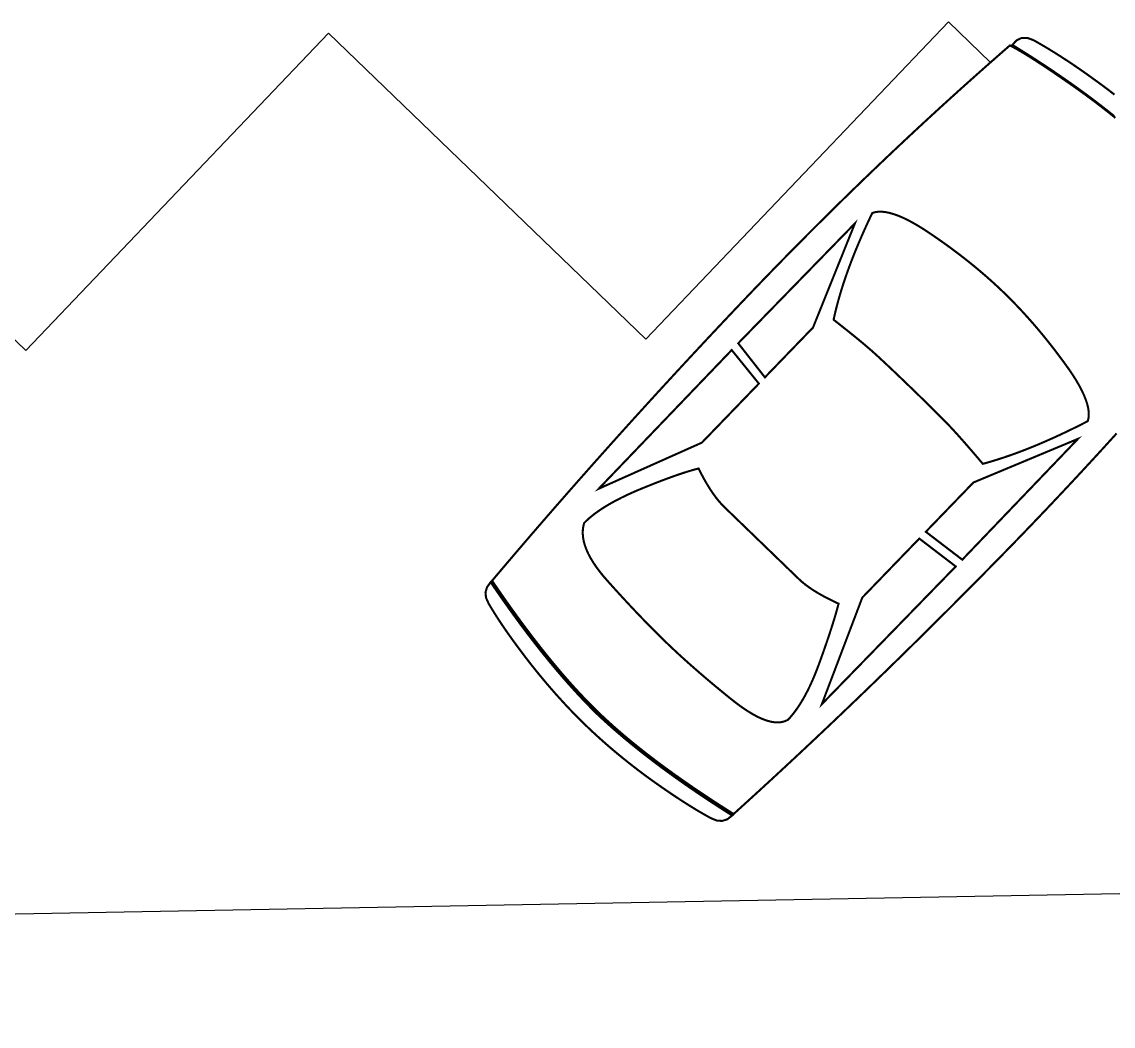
# Model space of a CAD drawing. Extents: x 346 to 515, y 162 to 297.
# Drawn here: x 408.7 to 414.56, y 176.51 to 181.91 of the extents above; entities that cross this region are included whole.
import ezdxf

# ---------------------------------------------------------------- set-up
doc = ezdxf.new("R2010")
doc.units = 0
doc.header["$LTSCALE"] = 35
for name, color, linetype in [('CAMADA_1', 7, 'CONTINUOUS'), ('LOCAÇÃO', 7, 'CONTINUOUS'), ('LPISO', 234, 'CONTINUOUS')]:
    doc.layers.add(name, color=color, linetype=linetype)

msp = doc.modelspace()

# ---------------------------------------------------------------- linework, layer by layer
at = {"layer": 'CAMADA_1', "color": 1, "linetype": 'Continuous', "const_width": 0.01109}
for points in [[(411.79417, 178.19478), (411.77944, 178.20913), (411.76465, 178.22377), (411.74979, 178.23871), (411.73486, 178.25396), (411.71987, 178.26951), (411.70482, 178.28536), (411.68969, 178.30152), (411.67451, 178.31797), (411.65926, 178.33473), (411.64394, 178.35179), (411.62856, 178.36915), (411.61311, 178.38682), (411.5976, 178.40478), (411.58203, 178.42305), (411.56639, 178.44163), (411.55069, 178.46051), (411.53493, 178.47969), (411.5191, 178.49917), (411.50321, 178.51895), (411.48725, 178.53905), (411.47123, 178.55944), (411.45514, 178.58013), (411.439, 178.60114), (411.42278, 178.62244), (411.40651, 178.64405), (411.39017, 178.66597), (411.37377, 178.68818), (411.35731, 178.7107), (411.34079, 178.73353), (411.3242, 178.75666), (411.30755, 178.7801), (411.29084, 178.80384), (411.27406, 178.82788), (411.25723, 178.85223), (411.24033, 178.87689), (411.22337, 178.90185), (411.22337, 178.90185), (411.23887, 178.92022), (411.2544, 178.9386), (411.26996, 178.95697), (411.28555, 178.97536), (411.30116, 178.99374), (411.31681, 179.01212), (411.33247, 179.03051), (411.34816, 179.04891), (411.36388, 179.0673), (411.37963, 179.0857), (411.39541, 179.1041), (411.41121, 179.1225), (411.42704, 179.14091), (411.44289, 179.15932), (411.45877, 179.17773), (411.47468, 179.19614), (411.49062, 179.21456), (411.50658, 179.23298), (411.52257, 179.2514), (411.53858, 179.26983), (411.55462, 179.28825), (411.57069, 179.30669), (411.58679, 179.32512), (411.60291, 179.34356), (411.61906, 179.36199), (411.63523, 179.38043), (411.65144, 179.39888), (411.66766, 179.41733), (411.68392, 179.43578), (411.7002, 179.45423), (411.71651, 179.47268), (411.73284, 179.49114), (411.74921, 179.5096), (411.76559, 179.52806), (411.78201, 179.54653), (411.79845, 179.56499), (411.81492, 179.58347), (411.83141, 179.60193), (411.84794, 179.62041), (411.86448, 179.63889), (411.88106, 179.65737), (411.89766, 179.67585), (411.91428, 179.69433), (411.93094, 179.71282), (411.94762, 179.73131), (411.96432, 179.74981), (411.98106, 179.7683), (411.99782, 179.7868), (412.0146, 179.8053), (412.03141, 179.8238), (412.04825, 179.8423), (412.06512, 179.86081), (412.08201, 179.87932), (412.09893, 179.89783), (412.11587, 179.91634), (412.13284, 179.93486), (412.14984, 179.95338), (412.16686, 179.9719), (412.18391, 179.99043), (412.20099, 180.00895), (412.21809, 180.02748), (412.23522, 180.04601), (412.25237, 180.06454), (412.26955, 180.08307), (412.28676, 180.10161), (412.30399, 180.12015), (412.32125, 180.13869), (412.33854, 180.15724), (412.35585, 180.17578), (412.37319, 180.19433), (412.39056, 180.21288), (412.40795, 180.23144), (412.42536, 180.24999), (412.44281, 180.26854), (412.46028, 180.2871), (412.47777, 180.30567), (412.49529, 180.32423), (412.51284, 180.34279), (412.53041, 180.36136), (412.54802, 180.37993), (412.54802, 180.37993), (412.56521, 180.39804), (412.58241, 180.41611), (412.59963, 180.43417), (412.61686, 180.45219), (412.63411, 180.47019), (412.65137, 180.48817), (412.66865, 180.50611), (412.68594, 180.52403), (412.70325, 180.54193), (412.72057, 180.5598), (412.7379, 180.57764), (412.75525, 180.59546), (412.77262, 180.61325), (412.78999, 180.63102), (412.80739, 180.64876), (412.8248, 180.66647), (412.84222, 180.68416), (412.85966, 180.70182), (412.87711, 180.71945), (412.89458, 180.73706), (412.91206, 180.75465), (412.92955, 180.7722), (412.94706, 180.78973), (412.96459, 180.80724), (412.98213, 180.82472), (412.99968, 180.84217), (413.01725, 180.8596), (413.03483, 180.877), (413.05243, 180.89437), (413.07005, 180.91172), (413.08767, 180.92905), (413.10532, 180.94635), (413.12298, 180.96362), (413.14065, 180.98086), (413.15834, 180.99808), (413.17604, 181.01528), (413.19375, 181.03245), (413.21149, 181.04959), (413.22923, 181.06671), (413.24699, 181.0838), (413.26477, 181.10086), (413.28256, 181.1179), (413.30037, 181.13491), (413.31819, 181.1519), (413.33602, 181.16887), (413.35387, 181.1858), (413.37174, 181.20271), (413.38962, 181.2196), (413.40751, 181.23646), (413.42542, 181.25329), (413.44335, 181.2701), (413.46129, 181.28688), (413.47924, 181.30363), (413.49721, 181.32036), (413.51519, 181.33707), (413.5332, 181.35375), (413.55121, 181.3704), (413.56924, 181.38703), (413.58728, 181.40363), (413.60534, 181.42021), (413.62342, 181.43676), (413.64151, 181.45329), (413.65961, 181.46979), (413.67773, 181.48626), (413.69587, 181.50271), (413.71402, 181.51913), (413.73218, 181.53553), (413.75036, 181.5519), (413.76856, 181.56825), (413.78677, 181.58457), (413.80499, 181.60086), (413.82323, 181.61714), (413.84149, 181.63338), (413.85976, 181.6496), (413.87804, 181.66579), (413.89634, 181.68196), (413.91466, 181.69811), (413.93299, 181.71422), (413.95134, 181.73031), (413.9697, 181.74638), (413.98807, 181.76242), (414.00647, 181.77844), (414.00647, 181.77844), (414.02042, 181.7712), (414.03554, 181.76297), (414.05184, 181.75374), (414.0693, 181.74351), (414.08794, 181.7323), (414.10773, 181.7201), (414.12869, 181.70692), (414.15081, 181.69275), (414.17407, 181.67761), (414.19849, 181.6615), (414.22406, 181.64441), (414.25077, 181.62636), (414.27863, 181.60734), (414.30762, 181.58735), (414.33775, 181.56641), (414.36074, 181.55023), (414.38342, 181.53406), (414.40579, 181.51791), (414.42784, 181.50177), (414.44958, 181.48565), (414.47101, 181.46953), (414.49213, 181.45341), (414.51292, 181.4373), (414.53341, 181.42119), (414.55358, 181.40507), (414.57344, 181.38895)], [(414.56743, 181.39841), (414.54881, 181.41338), (414.52999, 181.42833), (414.51097, 181.44326), (414.49175, 181.45817), (414.47233, 181.47306), (414.45271, 181.48794), (414.43289, 181.50279), (414.41287, 181.51763), (414.39266, 181.53244), (414.37225, 181.54723), (414.35164, 181.56201), (414.33084, 181.57676), (414.30984, 181.5915), (414.28865, 181.60621), (414.26727, 181.62091), (414.24569, 181.63558), (414.22392, 181.65024), (414.20197, 181.66488), (414.17982, 181.67949), (414.15748, 181.69409), (414.13495, 181.70868), (414.11223, 181.72323), (414.08932, 181.73777), (414.06623, 181.75229), (414.04295, 181.7668), (414.01949, 181.78128), (414.01949, 181.78128), (414.04326, 181.8062), (414.07002, 181.81876), (414.09993, 181.81895), (414.13317, 181.80679), (414.15254, 181.79592), (414.17228, 181.78458), (414.1924, 181.77278), (414.21289, 181.76052), (414.23375, 181.74778), (414.25497, 181.73457), (414.27655, 181.72088), (414.29849, 181.70672), (414.32079, 181.69207), (414.34344, 181.67693), (414.36643, 181.66131), (414.38978, 181.64519), (414.41347, 181.62858), (414.43749, 181.61146), (414.46186, 181.59385), (414.48356, 181.57817), (414.50506, 181.56237), (414.52636, 181.54644), (414.54747, 181.53038), (414.56837, 181.51419)], [(413.47664, 179.93698), (413.5045, 179.91002), (413.53067, 179.88459), (413.55517, 179.86067), (413.578, 179.83827), (413.59917, 179.81736), (413.6187, 179.79794), (413.63659, 179.78), (413.65285, 179.76352), (413.6675, 179.7485), (413.68054, 179.73493), (413.69338, 179.7213), (413.70738, 179.70613), (413.72256, 179.68942), (413.73889, 179.67118), (413.75638, 179.65142), (413.77502, 179.63013), (413.7948, 179.60732), (413.81573, 179.583), (413.83779, 179.55718), (413.86098, 179.52985), (413.88221, 179.53572), (413.90362, 179.5419), (413.92523, 179.54841), (413.94702, 179.55524), (413.96901, 179.56239), (413.99119, 179.56986), (414.01356, 179.57765), (414.03613, 179.58576), (414.05889, 179.5942), (414.08185, 179.60295), (414.10502, 179.61203), (414.12838, 179.62142), (414.15195, 179.63114), (414.17572, 179.64118), (414.1997, 179.65154), (414.22389, 179.66222), (414.24828, 179.67322), (414.27289, 179.68455), (414.29771, 179.69619), (414.32274, 179.70816), (414.34799, 179.72045), (414.37345, 179.73306), (414.39913, 179.74599), (414.42504, 179.75924), (414.42889, 179.77491), (414.43051, 179.792), (414.4299, 179.8105), (414.42703, 179.83042), (414.4219, 179.85174), (414.41451, 179.87449), (414.40484, 179.89865), (414.39288, 179.92422), (414.37862, 179.95121), (414.36206, 179.97961), (414.34318, 180.00942), (414.32198, 180.04065), (414.29844, 180.07329), (414.28178, 180.09596), (414.26505, 180.11832), (414.24826, 180.14038), (414.23141, 180.16212), (414.2145, 180.18356), (414.19754, 180.2047), (414.18052, 180.22551), (414.16345, 180.24603), (414.14634, 180.26623), (414.12917, 180.28611), (414.11196, 180.30569), (414.09471, 180.32495), (414.07743, 180.3439), (414.0601, 180.36253), (414.04274, 180.38085), (414.02535, 180.39886), (414.00792, 180.41654), (413.99047, 180.43391), (413.97299, 180.45096), (413.97299, 180.45096), (413.95508, 180.46808), (413.9369, 180.48513), (413.91844, 180.5021), (413.8997, 180.51899), (413.88067, 180.53581), (413.86136, 180.55256), (413.84176, 180.56924), (413.82187, 180.58584), (413.80169, 180.60237), (413.78122, 180.61883), (413.76045, 180.63522), (413.73937, 180.65154), (413.718, 180.66779), (413.69632, 180.68398), (413.67434, 180.70009), (413.65205, 180.71615), (413.62945, 180.73213), (413.60654, 180.74805), (413.58331, 180.76391), (413.58331, 180.76391), (413.55006, 180.78611), (413.51827, 180.80605), (413.48796, 180.82374), (413.45912, 180.83918), (413.43177, 180.85238), (413.4059, 180.86334), (413.38153, 180.87206), (413.35864, 180.87855), (413.33726, 180.88283), (413.31738, 180.88487), (413.29901, 180.88471), (413.28215, 180.88234), (413.26681, 180.87775), (413.25406, 180.85098), (413.24167, 180.82446), (413.22964, 180.7982), (413.21797, 180.77219), (413.20665, 180.74645), (413.1957, 180.72095), (413.18509, 180.69571), (413.17484, 180.67073), (413.16495, 180.64599), (413.15541, 180.62151), (413.14623, 180.59727), (413.13741, 180.57328), (413.12893, 180.54954), (413.12081, 180.52604), (413.11305, 180.50279), (413.10564, 180.47978), (413.09858, 180.45701), (413.09187, 180.43449), (413.08551, 180.4122), (413.07951, 180.39016), (413.07385, 180.36834), (413.06855, 180.34677), (413.0636, 180.32543), (413.059, 180.30433), (413.08929, 180.28053), (413.11775, 180.258), (413.14437, 180.23673), (413.16913, 180.21675), (413.19204, 180.19806), (413.21307, 180.18066), (413.23224, 180.16456), (413.24953, 180.14977), (413.26493, 180.13629), (413.279, 180.12368), (413.29466, 180.10943), (413.31191, 180.09354), (413.33075, 180.07602), (413.35115, 180.05688), (413.37313, 180.03611), (413.39667, 180.01374), (413.42177, 179.98975), (413.44843, 179.96417), (413.47664, 179.93698)], [(413.17369, 180.82211), (412.5463, 180.17777), (412.68977, 179.9947), (412.94822, 180.26232), (413.17369, 180.82211)], [(412.35088, 179.64378), (412.65726, 179.96103), (412.51122, 180.14144), (411.79673, 179.39626), (412.35088, 179.64378)], [(414.58021, 179.69353), (414.56365, 179.67524), (414.54706, 179.65697), (414.53045, 179.6387), (414.51382, 179.62046), (414.49716, 179.60222), (414.48047, 179.584), (414.46377, 179.56579), (414.44703, 179.54759), (414.43027, 179.5294), (414.41349, 179.51123), (414.39668, 179.49307), (414.37984, 179.47492), (414.36298, 179.45678), (414.3461, 179.43866), (414.32919, 179.42055), (414.31225, 179.40245), (414.29529, 179.38437), (414.27831, 179.3663), (414.2613, 179.34823), (414.24426, 179.33019), (414.2272, 179.31215), (414.21011, 179.29412), (414.193, 179.27611), (414.17587, 179.25811), (414.1587, 179.24013), (414.14152, 179.22215), (414.12431, 179.20419), (414.10707, 179.18624), (414.08981, 179.1683), (414.07252, 179.15037), (414.05521, 179.13246), (414.03787, 179.11456), (414.02051, 179.09667), (414.00312, 179.07879), (413.98571, 179.06092), (413.96827, 179.04307), (413.95081, 179.02523), (413.95081, 179.02523), (413.9329, 179.00696), (413.91499, 178.98872), (413.89708, 178.9705), (413.87917, 178.95231), (413.86127, 178.93415), (413.84336, 178.91601), (413.82546, 178.8979), (413.80755, 178.87981), (413.78965, 178.86175), (413.77175, 178.84372), (413.75385, 178.82572), (413.73595, 178.80774), (413.71805, 178.78978), (413.70016, 178.77185), (413.68226, 178.75396), (413.66437, 178.73608), (413.64647, 178.71823), (413.62859, 178.70041), (413.61069, 178.68262), (413.5928, 178.66485), (413.57492, 178.64711), (413.55703, 178.62939), (413.53914, 178.6117), (413.52126, 178.59404), (413.50338, 178.57641), (413.4855, 178.5588), (413.46761, 178.54122), (413.44974, 178.52367), (413.43186, 178.50614), (413.41398, 178.48863), (413.3961, 178.47116), (413.37823, 178.45371), (413.36035, 178.43629), (413.34248, 178.4189), (413.32461, 178.40153), (413.30674, 178.38419), (413.28887, 178.36688), (413.271, 178.34959), (413.25314, 178.33233), (413.23527, 178.3151), (413.21741, 178.29789), (413.19954, 178.28071), (413.18168, 178.26356), (413.16382, 178.24644), (413.14596, 178.22934), (413.1281, 178.21227), (413.11024, 178.19523), (413.09239, 178.17821), (413.07453, 178.16122), (413.05668, 178.14426), (413.03883, 178.12732), (413.02097, 178.11041), (413.00312, 178.09354), (412.98527, 178.07668), (412.96743, 178.05986), (412.94958, 178.04306), (412.93173, 178.02629), (412.91389, 178.00954), (412.89604, 177.99282), (412.8782, 177.97614), (412.86036, 177.95948), (412.84252, 177.94284), (412.82468, 177.92623), (412.80684, 177.90966), (412.78901, 177.8931), (412.77117, 177.87658), (412.75334, 177.86008), (412.7355, 177.84361), (412.71767, 177.82717), (412.69984, 177.81075), (412.68201, 177.79437), (412.66418, 177.77801), (412.64635, 177.76168), (412.62853, 177.74538), (412.6107, 177.7291), (412.59288, 177.71285), (412.57505, 177.69663), (412.55723, 177.68044), (412.53941, 177.66427), (412.52159, 177.64813), (412.52159, 177.64813), (412.49591, 177.66435), (412.47055, 177.68051), (412.44549, 177.69661), (412.42076, 177.71266), (412.39634, 177.72864), (412.37223, 177.74456), (412.34844, 177.76043), (412.32496, 177.77623), (412.30179, 177.79198), (412.27895, 177.80767), (412.25641, 177.82329), (412.23418, 177.83886), (412.21227, 177.85437), (412.19067, 177.86982), (412.16939, 177.88522), (412.14841, 177.90055), (412.12775, 177.91582), (412.1074, 177.93103), (412.08736, 177.94619), (412.06764, 177.96129), (412.04822, 177.97632), (412.02911, 177.9913), (412.01032, 178.00622), (411.99184, 178.02108), (411.97367, 178.03588), (411.9558, 178.05062), (411.93825, 178.0653), (411.921, 178.07993), (411.90407, 178.09449), (411.88744, 178.109), (411.87113, 178.12344), (411.85512, 178.13783), (411.83942, 178.15215), (411.82403, 178.16642), (411.80894, 178.18063), (411.79417, 178.19478)], [(413.81045, 179.42965), (413.55457, 179.16468), (413.7506, 179.01476), (414.37267, 179.66423), (413.81045, 179.42965)], [(412.15787, 178.5714), (412.17401, 178.55591), (412.19053, 178.54025), (412.20742, 178.52441), (412.2247, 178.5084), (412.24236, 178.49222), (412.26041, 178.47587), (412.27885, 178.45933), (412.29768, 178.44263), (412.31691, 178.42574), (412.33653, 178.40867), (412.35656, 178.39142), (412.377, 178.374), (412.39783, 178.35639), (412.41908, 178.3386), (412.44074, 178.32063), (412.46282, 178.30248), (412.48531, 178.28414), (412.50822, 178.26561), (412.53939, 178.24132), (412.56927, 178.21961), (412.59788, 178.2005), (412.6252, 178.18399), (412.65124, 178.1701), (412.67599, 178.15883), (412.69947, 178.15019), (412.72166, 178.14419), (412.74257, 178.14085), (412.76219, 178.14017), (412.78053, 178.14215), (412.79758, 178.14682), (412.81335, 178.15418), (412.81335, 178.15418), (412.82712, 178.16916), (412.84076, 178.18547), (412.85426, 178.20311), (412.86762, 178.22207), (412.88083, 178.24236), (412.89387, 178.26398), (412.90674, 178.28692), (412.91942, 178.31119), (412.93192, 178.33679), (412.94421, 178.36372), (412.95629, 178.39197), (412.96815, 178.42154), (412.97978, 178.45244), (412.99104, 178.48352), (413.00179, 178.51363), (413.01202, 178.54275), (413.02174, 178.57089), (413.03094, 178.59802), (413.03962, 178.62416), (413.04778, 178.64928), (413.05541, 178.67338), (413.06251, 178.69646), (413.06909, 178.71851), (413.07513, 178.73952), (413.08064, 178.75948), (413.08561, 178.77838), (413.08561, 178.77838), (413.05412, 178.79319), (413.02461, 178.80798), (412.99707, 178.82273), (412.97149, 178.83745), (412.94786, 178.85214), (412.92615, 178.8668), (412.90636, 178.88143), (412.88847, 178.89602), (412.87247, 178.91059), (412.85827, 178.9243), (412.8428, 178.93925), (412.82603, 178.95544), (412.80797, 178.97288), (412.78862, 178.99157), (412.76796, 179.01151), (412.746, 179.03273), (412.72272, 179.05521), (412.69812, 179.07896), (412.6722, 179.10399), (412.6465, 179.12881), (412.62202, 179.15245), (412.59877, 179.1749), (412.57677, 179.19615), (412.556, 179.2162), (412.53649, 179.23505), (412.51823, 179.25268), (412.50123, 179.2691), (412.4855, 179.28429), (412.47104, 179.29826), (412.47104, 179.29826), (412.45593, 179.31374), (412.44073, 179.3311), (412.42547, 179.35032), (412.41015, 179.37141), (412.3948, 179.39437), (412.37941, 179.41921), (412.36402, 179.44592), (412.34863, 179.4745), (412.33326, 179.50494), (412.31397, 179.49986), (412.29374, 179.49412), (412.27256, 179.48773), (412.25044, 179.48069), (412.22739, 179.47301), (412.2034, 179.46471), (412.17847, 179.45578), (412.15261, 179.44624), (412.12583, 179.43608), (412.09812, 179.42533), (412.06948, 179.41398), (412.03991, 179.40204), (412.00943, 179.38953), (411.97932, 179.37647), (411.95045, 179.36332), (411.92285, 179.35006), (411.89651, 179.3367), (411.87144, 179.32324), (411.84767, 179.30968), (411.82519, 179.29602), (411.80401, 179.28226), (411.78415, 179.26839), (411.76562, 179.25443), (411.74841, 179.24036), (411.73256, 179.22619), (411.71805, 179.21193), (411.71346, 179.19325), (411.71098, 179.17399), (411.71062, 179.15415), (411.71238, 179.13374), (411.71625, 179.11275), (411.72224, 179.09119), (411.73035, 179.06905), (411.74057, 179.04633), (411.75291, 179.02303), (411.76737, 178.99916), (411.78395, 178.97471), (411.80264, 178.94969), (411.82345, 178.92409), (411.84637, 178.89791), (411.84637, 178.89791), (411.8659, 178.87612), (411.88528, 178.85465), (411.9045, 178.83351), (411.92358, 178.81268), (411.9425, 178.79219), (411.96127, 178.77201), (411.9799, 178.75216), (411.99837, 178.73263), (412.01669, 178.71342), (412.03487, 178.69454), (412.05289, 178.67598), (412.07077, 178.65774), (412.08849, 178.63983), (412.10606, 178.62224), (412.12348, 178.60497), (412.14075, 178.58802), (412.15787, 178.5714)], [(412.99571, 178.23839), (413.71552, 178.97843), (413.51949, 179.12836), (413.21311, 178.8111), (412.99571, 178.23839)], [(411.72656, 178.12477), (411.70831, 178.14255), (411.69017, 178.16055), (411.67213, 178.17876), (411.65419, 178.1972), (411.63634, 178.21585), (411.61859, 178.23473), (411.60092, 178.25382), (411.58335, 178.27313), (411.56587, 178.29266), (411.54847, 178.3124), (411.53116, 178.33237), (411.51392, 178.35255), (411.49677, 178.37296), (411.47969, 178.39358), (411.46269, 178.41442), (411.44576, 178.43547), (411.4289, 178.45675), (411.4101, 178.48112), (411.39184, 178.50506), (411.37412, 178.52858), (411.35696, 178.55168), (411.34034, 178.57437), (411.32427, 178.59665), (411.30875, 178.61853), (411.29378, 178.64001), (411.27936, 178.66109), (411.26551, 178.68178), (411.2522, 178.70209), (411.23946, 178.72202), (411.22727, 178.74157), (411.21565, 178.76075), (411.20459, 178.77956), (411.19065, 178.81038), (411.18786, 178.83959), (411.19619, 178.86737), (411.21566, 178.89388), (411.23183, 178.8701), (411.24797, 178.84655), (411.26409, 178.82324), (411.28019, 178.80017), (411.29628, 178.77733), (411.31234, 178.75472), (411.32839, 178.73235), (411.34441, 178.71021), (411.36042, 178.68831), (411.37641, 178.66665), (411.39238, 178.64522), (411.40834, 178.62403), (411.42427, 178.60307), (411.44019, 178.58235), (411.45609, 178.56186), (411.47198, 178.54162), (411.48785, 178.52161), (411.5037, 178.50184), (411.51953, 178.4823), (411.53535, 178.46301), (411.55116, 178.44395), (411.56695, 178.42513), (411.58272, 178.40655), (411.59847, 178.3882), (411.61422, 178.3701), (411.62995, 178.35224), (411.64566, 178.33461), (411.66136, 178.31723), (411.67705, 178.30008), (411.69272, 178.28318), (411.70837, 178.26651), (411.72402, 178.25009), (411.73965, 178.2339), (411.75527, 178.21796), (411.77087, 178.20227), (411.78647, 178.18681), (411.78647, 178.18681), (411.80232, 178.1719), (411.81842, 178.15698), (411.83476, 178.14205), (411.85136, 178.12711), (411.86821, 178.11215), (411.88531, 178.09718), (411.90266, 178.0822), (411.92026, 178.0672), (411.9381, 178.05219), (411.9562, 178.03716), (411.97455, 178.02212), (411.99314, 178.00706), (412.01199, 177.99199), (412.03108, 177.9769), (412.05042, 177.9618), (412.07002, 177.94667), (412.08985, 177.93153), (412.10994, 177.91638), (412.13028, 177.9012), (412.15086, 177.88601), (412.1717, 177.87079), (412.19278, 177.85556), (412.2141, 177.84032), (412.23568, 177.82505), (412.25751, 177.80975), (412.27958, 177.79445), (412.3019, 177.77911), (412.32447, 177.76376), (412.34728, 177.74839), (412.37034, 177.73299), (412.39365, 177.71758), (412.4172, 177.70214), (412.441, 177.68668), (412.46505, 177.6712), (412.48935, 177.65569), (412.51389, 177.64016), (412.51389, 177.64016), (412.48794, 177.61991), (412.46017, 177.6109), (412.43057, 177.61298), (412.39914, 177.62596), (412.37963, 177.63668), (412.35977, 177.6479), (412.33957, 177.65962), (412.31902, 177.67185), (412.29812, 177.68457), (412.27686, 177.69779), (412.25524, 177.71151), (412.23326, 177.72572), (412.2109, 177.74042), (412.18816, 177.75561), (412.16505, 177.77129), (412.14155, 177.78746), (412.11767, 177.80412), (412.09339, 177.82126), (412.06871, 177.83888), (412.047, 177.85484), (412.0255, 177.8709), (412.00419, 177.88706), (411.98308, 177.90332), (411.96216, 177.91968), (411.94145, 177.93615), (411.92092, 177.95272), (411.9006, 177.9694), (411.88048, 177.98619), (411.86055, 178.0031), (411.84082, 178.02012), (411.82128, 178.03725), (411.80194, 178.05451), (411.7828, 178.07189), (411.76386, 178.08939), (411.74511, 178.10701), (411.72656, 178.12477)]]:
    msp.add_lwpolyline(points, dxfattribs=at)
at = {"layer": 'LOCAÇÃO'}
for p, q in [((412.04968, 180.19951), (413.67663, 181.90521)), ((413.67663, 181.90521), (413.90256, 181.68744)), ((408.71671, 180.13824), (410.34367, 181.84394)), ((410.34367, 181.84394), (412.04968, 180.19951)), ((408.54686, 180.30196), (408.71671, 180.13824))]:
    msp.add_line(p, q, dxfattribs=at)
at = {"layer": 'LPISO'}
msp.add_line((375.77155, 176.50793), (436.96972, 177.63263), dxfattribs=at)

doc.saveas('drawing.dxf')
